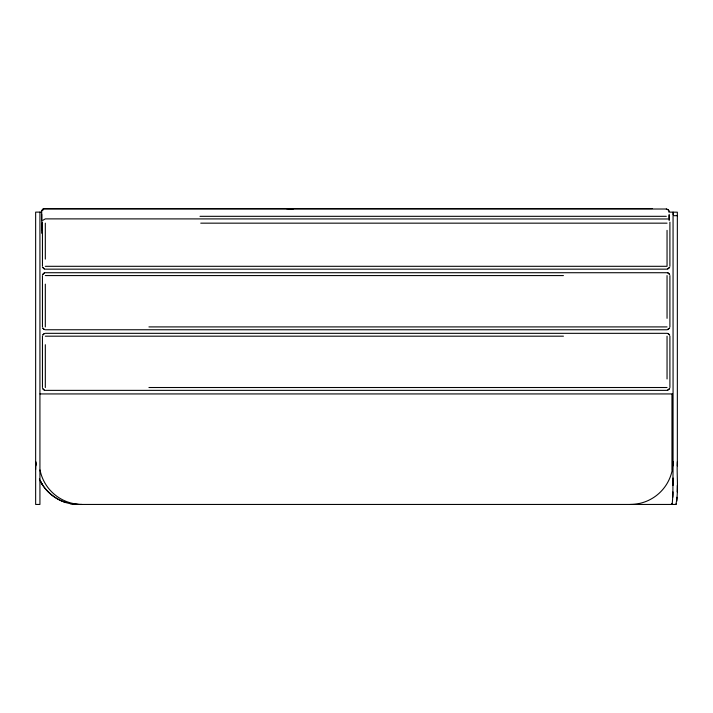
<?xml version="1.0" encoding="UTF-8"?>
<svg xmlns="http://www.w3.org/2000/svg" width="713" height="713" viewBox="0 0 713 713"><rect width="100%" height="100%" fill="white"/><g stroke="black" fill="none" stroke-linecap="round" stroke-linejoin="round"><path stroke-width="1.07" d="M35.65 469.448L35.65 461.668L35.962 464.796M41.71 229.711L41.71 223.543M41.71 220.469L41.71 214.301M669.15 220.469L669.15 214.301M673.072 461.668L672.876 494.751L672.35 502.612L671.637 504.447L672.136 503.628M677.35 461.668C676.548 475.785 678.829 490.696 675.924 504.447L78.43 504.447C61.897 504.581 45.864 494.225 39.358 478.993M673.027 485.446L673.063 478.049M677.225 491.925L677.305 485.446M672.787 497.246L672.947 491.925M676.806 501.194L677.065 497.246M41.809 210.665L43.823 208.651L43.136 208.936M42.094 209.978L43.475 208.766M675.924 504.447L676.423 503.628M41.924 210.772L43.823 209.114L43.136 209.399M42.094 210.442L43.475 209.23M42.842 220.308L45.311 218.882L667.787 218.98M44.224 272.936L42.682 274.487L44.571 272.821M44.224 333.541L42.682 335.092L44.571 333.426M667.787 269.059L669.685 267.393L667.047 269.157L45.311 269.157M667.787 329.664L669.685 327.998L667.047 329.762L45.311 329.762M667.787 390.269L669.685 388.603L667.047 390.368L45.311 390.368M44.562 208.553L652.377 208.553M44.562 209.016L666.298 209.016L668.313 209.845L669.052 211.128M41.202 212.118L35.65 212.118L35.65 504.447L39.928 504.447L39.928 212.118M668.803 212.118L677.341 212.189L677.35 465.865M673.928 215.683L677.35 215.683M199.996 216.315L666.298 216.315M200.745 223.16L667.047 223.16M45.311 266.305L667.047 266.305L667.047 230.352M45.311 272.722L667.047 272.722L668.473 273.106L669.685 274.487L667.787 272.821M45.311 275.575L563.43 275.575M148.937 326.911L667.047 326.911M45.311 333.327L667.047 333.327L668.473 333.711L669.685 335.092L667.787 333.426M45.311 336.179L563.43 336.179M148.937 387.516L667.047 387.516M39.999 393.933L672.261 393.933L672.261 469.965A42.78 42.78 0 0 1 630.292 504.447M286.359 208.642L292.963 209.346M70.097 503.628L78.43 504.447M666.298 209.016L668.313 209.845L669.052 211.289M44.224 268.944L42.682 267.393L44.571 269.059M44.224 329.549L42.682 327.998L44.571 329.664M44.224 390.154L42.682 388.603L44.571 390.269M66.024 502.612C55.329 499.234 46.104 491.667 40.703 481.845M40.391 480.82L42.869 485.446M673.063 212.118L673.072 465.865M35.65 461.668L35.855 465.865M673.072 213.704L673.072 214.319M672.234 393.933L672.234 470.072M669.899 222.153L669.899 266.305M669.899 275.575L669.899 326.911M669.899 336.179L669.899 387.516M669.15 215.353L669.15 219.711M667.047 275.575L667.047 318.354M667.047 336.179L667.047 378.959M45.311 223.16L45.311 259.113M45.311 284.13L45.311 326.911M45.311 344.736L45.311 387.516M42.459 222.153L42.459 266.305M42.459 275.575L42.459 326.911M42.459 336.179L42.459 387.516M41.71 211.404L41.71 233.258M81.986 504.447A42.78 42.78 0 0 1 40.017 469.965"/></g></svg>
